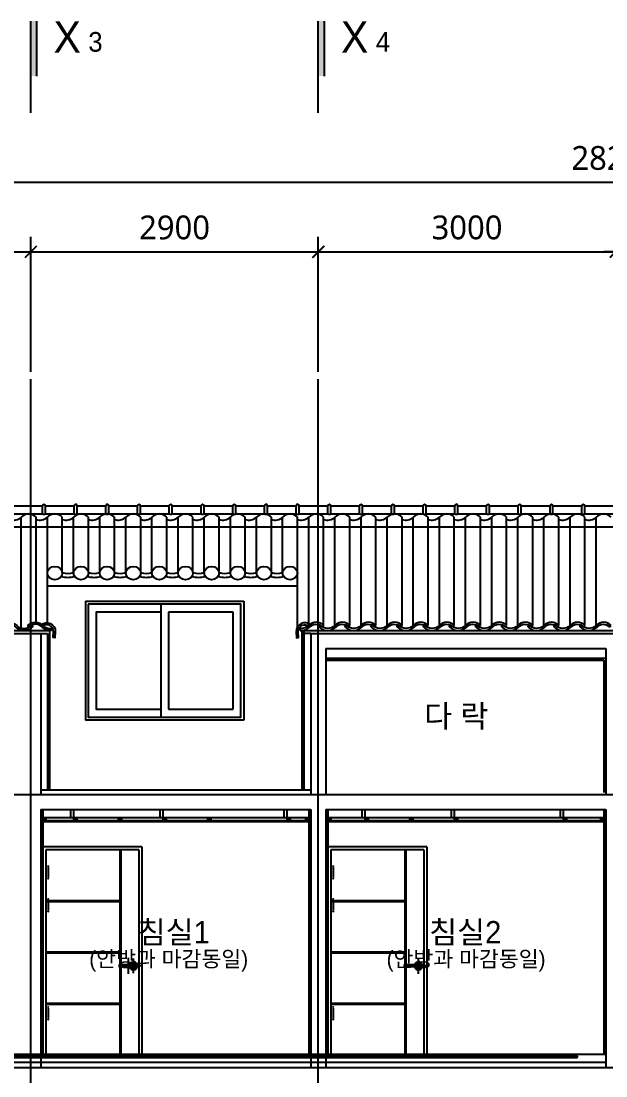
# Model space of a CAD drawing. Extents: x 11416736 to 11582377, y -14295679 to -14163266.
# Drawn here: x 11455769 to 11461668, y -14250836 to -14240204 of the extents above; entities that cross this region are included whole.
import ezdxf
from ezdxf.enums import TextEntityAlignment as Align

# ---------------------------------------------------------------- set-up
doc = ezdxf.new("R2010")
doc.units = 0
doc.header["$LTSCALE"] = 50
doc.header["$MEASUREMENT"] = 0
doc.layers.get('0').update_dxf_attribs({"linetype": 'CONTINUOUS'})
doc.layers.get('DEFPOINTS').update_dxf_attribs({"linetype": 'CONTINUOUS'})
for name, color, linetype in [('! 03 중간선_02', 145, 'CONTINUOUS'), ('! 04 가는선_01', 253, 'CONTINUOUS'), ('! 05 가는선_02', 252, 'CONTINUOUS'), ('! 06 중심선', 11, 'CONTINUOUS'), ('! 16 HAT', 251, 'CONTINUOUS'), ('! 22 text 진한선', 7, 'CONTINUOUS'), ('! 24 치수선', 1, 'CONTINUOUS'), ('- 02 내력벽', 2, 'CONTINUOUS'), ('- 04 마감선 01', 125, 'CONTINUOUS'), ('- 08 목재', 44, 'CONTINUOUS'), ('- 09 돌', 85, 'CONTINUOUS'), ('- 10 단열재', 251, 'CONTINUOUS'), ('el', 9, 'CONTINUOUS')]:
    doc.layers.add(name, color=color, linetype=linetype)
doc.styles.add('굴림', font='Gulim.ttf')
doc.styles.add('맑은 고딕', font='malgun.ttf')
doc.dimstyles.new('120-main', dxfattribs={"dimscale": 120, "dimtxt": 2, "dimasz": 1, "dimexe": 1.25, "dimexo": 0.625, "dimgap": 1, "dimtad": 1, "dimdec": 0, "dimtxsty": '맑은 고딕', "dimblk": 'ARCHTICK', "dimcen": 2.5, "dimdle": 1, "dimclrt": 7, "dimadec": 0, "dimazin": 0, "dimtfac": 1, "dimtdec": 0, "dimtix": 1, "dimtmove": 2, "dimatfit": 3, "dimldrblk": 'DOT', "dimfxl": 0, "dimarcsym": 0})

# ---------------------------------------------------------------- blocks, each defined once
blk = doc.blocks.new('_ARCHTICK')
at = {"color": 0, "linetype": 'ByBlock', "const_width": 0.15}
blk.add_lwpolyline([(-0.5, -0.5), (0.5, 0.5)], dxfattribs=at)
blk = doc.blocks.new('*D67')
at = {"layer": '! 24 치수선', "color": 0, "lineweight": -2}
for p, q in [((11451367, -14243739), (11451367, -14242379)), ((11455867, -14243739), (11455867, -14242379)), ((11451247, -14242529), (11455987, -14242529))]:
    blk.add_line(p, q, dxfattribs=at)
at = {"layer": 'DEFPOINTS', "color": 0}
for p in [(11455867, -14242529), (11451367, -14243814), (11455867, -14243814)]:
    blk.add_point(p, dxfattribs=at)
at = {"layer": '! 24 치수선', "color": 0, "linetype": 'ByBlock', "lineweight": -2, "xscale": 120, "yscale": 120, "zscale": 120, "rotation": 180}
blk.add_blockref('_ARCHTICK', (11451367, -14242529), dxfattribs=at)
at = {"layer": '! 24 치수선', "color": 0, "linetype": 'ByBlock', "lineweight": -2, "xscale": 120, "yscale": 120, "zscale": 120}
blk.add_blockref('_ARCHTICK', (11455867, -14242529), dxfattribs=at)
at = {"layer": '! 24 치수선', "color": 7, "ltscale": 30, "insert": (11453617, -14242285), "char_height": 240, "attachment_point": 5, "style": '맑은 고딕'}
blk.add_mtext('4500', dxfattribs=at)
blk = doc.blocks.new('_Dot')
at = {"color": 0, "linetype": 'ByBlock', "lineweight": -2}
blk.add_line((-0.5, 0), (-1, 0), dxfattribs=at)
at = {"color": 0, "linetype": 'ByBlock', "const_width": 0.5}
blk.add_lwpolyline([(-0.25, 0, 1), (0.25, 0, 1)], format="xyb", close=True, dxfattribs=at)
blk = doc.blocks.new('*D68')
at = {"layer": '! 24 치수선', "color": 0, "lineweight": -2}
for p, q in [((11455867, -14243739), (11455867, -14242379)), ((11458767, -14243739), (11458767, -14242379)), ((11455747, -14242529), (11458887, -14242529))]:
    blk.add_line(p, q, dxfattribs=at)
at = {"layer": 'DEFPOINTS', "color": 0}
for p in [(11458767, -14242529), (11455867, -14243814), (11458767, -14243814)]:
    blk.add_point(p, dxfattribs=at)
at = {"layer": '! 24 치수선', "color": 0, "linetype": 'ByBlock', "lineweight": -2, "xscale": 120, "yscale": 120, "zscale": 120, "rotation": 180}
blk.add_blockref('_ARCHTICK', (11455867, -14242529), dxfattribs=at)
at = {"layer": '! 24 치수선', "color": 0, "linetype": 'ByBlock', "lineweight": -2, "xscale": 120, "yscale": 120, "zscale": 120}
blk.add_blockref('_ARCHTICK', (11458767, -14242529), dxfattribs=at)
at = {"layer": '! 24 치수선', "color": 7, "ltscale": 30, "insert": (11457317, -14242285), "char_height": 240, "attachment_point": 5, "style": '맑은 고딕'}
blk.add_mtext('2900', dxfattribs=at)
blk = doc.blocks.new('*D69')
at = {"layer": '! 24 치수선', "color": 0, "lineweight": -2}
for p, q in [((11458767, -14243739), (11458767, -14242379)), ((11461767, -14243739), (11461767, -14242379)), ((11458647, -14242529), (11461887, -14242529))]:
    blk.add_line(p, q, dxfattribs=at)
at = {"layer": 'DEFPOINTS', "color": 0}
for p in [(11461767, -14242529), (11458767, -14243814), (11461767, -14243814)]:
    blk.add_point(p, dxfattribs=at)
at = {"layer": '! 24 치수선', "color": 0, "linetype": 'ByBlock', "lineweight": -2, "xscale": 120, "yscale": 120, "zscale": 120, "rotation": 180}
blk.add_blockref('_ARCHTICK', (11458767, -14242529), dxfattribs=at)
at = {"layer": '! 24 치수선', "color": 0, "linetype": 'ByBlock', "lineweight": -2, "xscale": 120, "yscale": 120, "zscale": 120}
blk.add_blockref('_ARCHTICK', (11461767, -14242529), dxfattribs=at)
at = {"layer": '! 24 치수선', "color": 7, "ltscale": 30, "insert": (11460267, -14242285), "char_height": 240, "attachment_point": 5, "style": '맑은 고딕'}
blk.add_mtext('3000', dxfattribs=at)
blk = doc.blocks.new('*D70')
at = {"layer": '! 24 치수선', "color": 0, "lineweight": -2}
for p, q in [((11447667, -14243739), (11447667, -14241679)), ((11475867, -14243739), (11475867, -14241679)), ((11447547, -14241829), (11475987, -14241829))]:
    blk.add_line(p, q, dxfattribs=at)
at = {"layer": 'DEFPOINTS', "color": 0}
for p in [(11475867, -14241829), (11447667, -14243814), (11475867, -14243814)]:
    blk.add_point(p, dxfattribs=at)
at = {"layer": '! 24 치수선', "color": 0, "linetype": 'ByBlock', "lineweight": -2, "xscale": 120, "yscale": 120, "zscale": 120, "rotation": 180}
blk.add_blockref('_ARCHTICK', (11447667, -14241829), dxfattribs=at)
at = {"layer": '! 24 치수선', "color": 0, "linetype": 'ByBlock', "lineweight": -2, "xscale": 120, "yscale": 120, "zscale": 120}
blk.add_blockref('_ARCHTICK', (11475867, -14241829), dxfattribs=at)
at = {"layer": '! 24 치수선', "color": 7, "ltscale": 30, "insert": (11461767, -14241585), "char_height": 240, "attachment_point": 5, "style": '맑은 고딕'}
blk.add_mtext('28200', dxfattribs=at)
blk = doc.blocks.new('*D89')
at = {"layer": '! 24 치수선', "color": 0, "lineweight": -2}
for p, q in [((11461767, -14243739), (11461767, -14242379)), ((11464767, -14243739), (11464767, -14242379)), ((11464887, -14242529), (11461647, -14242529))]:
    blk.add_line(p, q, dxfattribs=at)
at = {"layer": 'DEFPOINTS', "color": 0}
for p in [(11461767, -14242529), (11461767, -14243814), (11464767, -14243814)]:
    blk.add_point(p, dxfattribs=at)
at = {"layer": '! 24 치수선', "color": 0, "linetype": 'ByBlock', "lineweight": -2, "xscale": 120, "yscale": 120, "zscale": 120, "rotation": 180}
blk.add_blockref('_ARCHTICK', (11461767, -14242529), dxfattribs=at)
at = {"layer": '! 24 치수선', "color": 0, "linetype": 'ByBlock', "lineweight": -2, "xscale": 120, "yscale": 120, "zscale": 120}
blk.add_blockref('_ARCHTICK', (11464767, -14242529), dxfattribs=at)
at = {"layer": '! 24 치수선', "color": 7, "ltscale": 30, "insert": (11463267, -14242285), "char_height": 240, "attachment_point": 5, "style": '맑은 고딕'}
blk.add_mtext('3000', dxfattribs=at)

msp = doc.modelspace()

# ---------------------------------------------------------------- linework, layer by layer
at = {"layer": '! 03 중간선_02'}
for p, q in [((11458556.9, -14245899.4), (11456034, -14245899.4)), ((11456416.7, -14246051), (11456416.7, -14247251)), ((11456416.7, -14246051), (11458016.7, -14246051)), ((11458016.7, -14246051), (11458016.7, -14247251)), ((11458016.7, -14247251), (11456416.7, -14247251))]:
    msp.add_line(p, q, dxfattribs=at)
for centre, radius, start, end in [((11456240.8, -14245548.4), 262.5, 255.06598, 284.93402), ((11456240.8, -14245548.4), 221.9, 255.11552, 284.88448), ((11456504.5, -14245548.4), 262.5, 255.06598, 284.93402), ((11456504.5, -14245548.4), 221.9, 255.11552, 284.88448), ((11456768.1, -14245548.4), 262.5, 255.06598, 284.93402), ((11456768.1, -14245548.4), 221.9, 255.11552, 284.88448), ((11457031.8, -14245548.4), 262.5, 255.06598, 284.93402), ((11457031.8, -14245548.4), 221.9, 255.11552, 284.88448), ((11457295.5, -14245548.4), 262.5, 255.06598, 284.93402), ((11457295.5, -14245548.4), 221.9, 255.11552, 284.88448), ((11457559.1, -14245548.4), 262.5, 255.06598, 284.93402), ((11457559.1, -14245548.4), 221.9, 255.11552, 284.88448), ((11457822.8, -14245548.4), 262.5, 255.06598, 284.93402), ((11457822.8, -14245548.4), 221.9, 255.11552, 284.88448), ((11458086.4, -14245548.4), 262.5, 255.06598, 284.93402), ((11458086.4, -14245548.4), 221.9, 255.11552, 284.88448), ((11458350.1, -14245548.4), 262.5, 255.06598, 284.93402), ((11458350.1, -14245548.4), 221.9, 255.11552, 284.88448)]:
    msp.add_arc(centre, radius, start, end, dxfattribs=at)
for centre in [(11456109, -14245767.4), (11456372.6, -14245767.4), (11456636.3, -14245767.4), (11456900, -14245767.4), (11457163.6, -14245767.4), (11457427.3, -14245767.4), (11457690.9, -14245767.4), (11457954.6, -14245767.4), (11458218.3, -14245767.4), (11458481.9, -14245767.4)]:
    msp.add_ellipse(centre, major_axis=(75, 0), ratio=0.8918919, dxfattribs=at)
at = {"layer": '! 04 가는선_01'}
for p, q in [((11457176.7, -14246081), (11457176.7, -14247221)), ((11457256.7, -14246161), (11457256.7, -14247141)), ((11457906.7, -14247141), (11457906.7, -14246161))]:
    msp.add_line(p, q, dxfattribs=at)
msp.add_lwpolyline([(11456446.7, -14246081), (11456446.7, -14247221), (11457986.7, -14247221), (11457986.7, -14246081)], close=True, dxfattribs=at)
for points in [[(11457176.7, -14246161), (11456526.7, -14246161), (11456526.7, -14247141), (11457176.7, -14247141)], [(11457906.7, -14246161), (11457256.7, -14246161)], [(11457256.7, -14247141), (11457906.7, -14247141)]]:
    msp.add_lwpolyline(points, dxfattribs=at)
at = {"layer": '! 05 가는선_02'}
for p, q in [((11456271.7, -14248231), (11456271.7, -14248151)), ((11456301.7, -14248231), (11456301.7, -14248151)), ((11457171.7, -14248231), (11457171.7, -14248151)), ((11457201.7, -14248231), (11457201.7, -14248151)), ((11458421.7, -14248231), (11458421.7, -14248151)), ((11458451.7, -14248231), (11458451.7, -14248151)), ((11459209.8, -14248231), (11459209.8, -14248151)), ((11459239.8, -14248231), (11459239.8, -14248151)), ((11460109.8, -14248231), (11460109.8, -14248151)), ((11460139.8, -14248231), (11460139.8, -14248151)), ((11461209.8, -14248231), (11461209.8, -14248151)), ((11461239.8, -14248231), (11461239.8, -14248151)), ((11455986.7, -14248231), (11458671.7, -14248231)), ((11458861.7, -14248231), (11461646.7, -14248231))]:
    msp.add_line(p, q, dxfattribs=at)
at = {"layer": '! 05 가는선_02', "color": 8}
for p, q in [((11455986.7, -14248527), (11455986.7, -14250621)), ((11456986.7, -14248527), (11455986.7, -14248527)), ((11456016.7, -14248557), (11456016.7, -14250621)), ((11456956.7, -14248557), (11456016.7, -14248557)), ((11456766.7, -14249073), (11456766.7, -14248557)), ((11456776.7, -14250621), (11456776.7, -14248557)), ((11456956.7, -14248557), (11456956.7, -14250621)), ((11456986.7, -14248527), (11456986.7, -14250621)), ((11458861.7, -14248527), (11458861.7, -14250621)), ((11459861.7, -14248527), (11458861.7, -14248527)), ((11458891.7, -14248557), (11458891.7, -14250621)), ((11459831.7, -14248557), (11458891.7, -14248557)), ((11459641.7, -14249073), (11459641.7, -14248557)), ((11459651.7, -14250621), (11459651.7, -14248557)), ((11459831.7, -14248557), (11459831.7, -14250621)), ((11459861.7, -14248527), (11459861.7, -14250621)), ((11456041.8, -14248731.9), (11456041.8, -14248837.6)), ((11458916.8, -14248731.9), (11458916.8, -14248837.6)), ((11456766.7, -14249073), (11456016.7, -14249073)), ((11456766.7, -14249083), (11456016.7, -14249083)), ((11456041.8, -14249063.3), (11456041.8, -14249169)), ((11456766.7, -14249589), (11456766.7, -14249083)), ((11459641.7, -14249073), (11458891.7, -14249073)), ((11459641.7, -14249083), (11458891.7, -14249083)), ((11458916.8, -14249063.3), (11458916.8, -14249169)), ((11459641.7, -14249589), (11459641.7, -14249083)), ((11456766.7, -14249589), (11456016.7, -14249589)), ((11456766.7, -14249599), (11456016.7, -14249599)), ((11456766.7, -14250105), (11456766.7, -14249599)), ((11456853.4, -14249807), (11456853.4, -14249647)), ((11456903.4, -14249802), (11456903.4, -14249652)), ((11459641.7, -14249589), (11458891.7, -14249589)), ((11459641.7, -14249599), (11458891.7, -14249599)), ((11459641.7, -14250105), (11459641.7, -14249599)), ((11459778.4, -14249807), (11459778.4, -14249647)), ((11459778.4, -14249802), (11459778.4, -14249652)), ((11456758.1, -14249723), (11456758.1, -14249731)), ((11456913.6, -14249718), (11456763.1, -14249718)), ((11456913.6, -14249736), (11456763.1, -14249736)), ((11456793.4, -14249727), (11456933.4, -14249727)), ((11456978.4, -14249727), (11456828.4, -14249727)), ((11456918.6, -14249723), (11456918.6, -14249731)), ((11459633.1, -14249723), (11459633.1, -14249731)), ((11459788.6, -14249718), (11459638.1, -14249718)), ((11459788.6, -14249736), (11459638.1, -14249736)), ((11459853.4, -14249727), (11459703.4, -14249727)), ((11459718.4, -14249727), (11459858.4, -14249727)), ((11459793.6, -14249723), (11459793.6, -14249731)), ((11456766.7, -14250105), (11456016.7, -14250105)), ((11459641.7, -14250105), (11458891.7, -14250105)), ((11456766.7, -14250115), (11456016.7, -14250115)), ((11456041.8, -14250152), (11456041.8, -14250257.7)), ((11456766.7, -14250621), (11456766.7, -14250115)), ((11459641.7, -14250115), (11458891.7, -14250115)), ((11458916.8, -14250152), (11458916.8, -14250257.7)), ((11459641.7, -14250621), (11459641.7, -14250115)), ((11456016.7, -14250621), (11455986.7, -14250621)), ((11456956.7, -14250621), (11456016.7, -14250621)), ((11456986.7, -14250621), (11456956.7, -14250621)), ((11458891.7, -14250621), (11458861.7, -14250621)), ((11459831.7, -14250621), (11458891.7, -14250621)), ((11459861.7, -14250621), (11459831.7, -14250621))]:
    msp.add_line(p, q, dxfattribs=at)
for centre in [(11456041.8, -14248721.9), (11458916.8, -14248721.9), (11456041.8, -14248847.6), (11458916.8, -14248847.6), (11456041.8, -14249053.3), (11458916.8, -14249053.3), (11456041.8, -14249179), (11458916.8, -14249179), (11456041.8, -14250142), (11458916.8, -14250142), (11456041.8, -14250267.7), (11458916.8, -14250267.7)]:
    msp.add_circle(centre, 2, dxfattribs=at)
for centre, radius, start, end in [((11456763.1, -14249723), 5, 90, 180), ((11456763.1, -14249731), 5, 180, 270), ((11456903.4, -14249727), 40, 193.00288, 166.99712), ((11456903.4, -14249727), 25, 201.1002, 158.8998), ((11456913.6, -14249723), 5, 0, 90), ((11456913.6, -14249731), 5, 270, 0), ((11459638.1, -14249723), 5, 90, 180), ((11459638.1, -14249731), 5, 180, 270), ((11459778.4, -14249727), 40, 193.00288, 166.99712), ((11459778.4, -14249727), 25, 201.1002, 158.8998), ((11459788.6, -14249723), 5, 0, 90), ((11459788.6, -14249731), 5, 270, 0)]:
    msp.add_arc(centre, radius, start, end, dxfattribs=at)
at = {"layer": '! 06 중심선'}
for p, q in [((11455866.7, -14258421), (11455866.7, -14243813.7)), ((11458766.7, -14258421), (11458766.7, -14243813.7)), ((11445199.1, -14245301), (11477893.4, -14245301)), ((11445199.1, -14248001), (11477893.4, -14248001)), ((11445199.1, -14248001), (11477893.4, -14248001)), ((11445199.1, -14250751), (11477893.4, -14250751))]:
    msp.add_line(p, q, dxfattribs=at)
at = {"layer": '! 16 HAT'}
for p, q in [((11461372, -14250636), (11451761.4, -14250636)), ((11461372, -14250626), (11461372, -14250661)), ((11451761.4, -14250651), (11461372, -14250651)), ((11461389.5, -14250643.5), (11461354.5, -14250643.5))]:
    msp.add_line(p, q, dxfattribs=at)
msp.add_circle((11461372, -14250643.5), 7.5, dxfattribs=at)
at = {"layer": '! 22 text 진한선', "color": 3}
for p, q in [((11455866.7, -14241128.6), (11455866.7, -14240203.8)), ((11455928.3, -14240758.7), (11455928.3, -14240203.8)), ((11458766.7, -14241128.6), (11458766.7, -14240203.8)), ((11458828.3, -14240758.7), (11458828.3, -14240203.8))]:
    msp.add_line(p, q, dxfattribs=at)
for points in [[(11455866.7, -14240203.8), (11455928.3, -14240203.8), (11455866.7, -14240758.7), (11455928.3, -14240758.7)], [(11458766.7, -14240203.8), (11458828.3, -14240203.8), (11458766.7, -14240758.7), (11458828.3, -14240758.7)]]:
    msp.add_solid(points, dxfattribs=at)
at = {"layer": '- 02 내력벽'}
for p, q in [((11454866.7, -14246376.2), (11455966.7, -14246376.2)), ((11455966.7, -14246376.2), (11455966.7, -14248001)), ((11458691.7, -14246376.2), (11461766.7, -14246376.2)), ((11458691.7, -14246376.2), (11458691.7, -14248001)), ((11458841.7, -14246526.2), (11461666.7, -14246526.2)), ((11458841.7, -14246526.2), (11458841.7, -14248001)), ((11461666.7, -14246526.2), (11461666.7, -14248001)), ((11455966.7, -14248001), (11458691.7, -14248001)), ((11458841.7, -14248001), (11461666.7, -14248001)), ((11455966.7, -14248151), (11458691.7, -14248151)), ((11455966.7, -14248151), (11455966.7, -14250751)), ((11458691.7, -14248151), (11458691.7, -14250751)), ((11458841.7, -14248151), (11461666.7, -14248151)), ((11458841.7, -14248151), (11458841.7, -14250751)), ((11461666.7, -14248151), (11461666.7, -14250751)), ((11455966.7, -14250751), (11458691.7, -14250751)), ((11458841.7, -14250751), (11461666.7, -14250751))]:
    msp.add_line(p, q, dxfattribs=at)
at = {"layer": '- 04 마감선 01'}
for p, q in [((11454956.7, -14246346.2), (11456056.7, -14246346.2)), ((11456036.7, -14246376.2), (11456036.7, -14247951)), ((11456056.7, -14246346.2), (11456056.7, -14247951)), ((11458601.7, -14246346.2), (11458601.7, -14247951)), ((11458601.7, -14246346.2), (11461766.7, -14246346.2)), ((11458621.7, -14246346.2), (11458621.7, -14247951)), ((11458841.7, -14246626.2), (11461666.7, -14246626.2)), ((11458841.7, -14246646.2), (11461646.7, -14246646.2)), ((11461646.7, -14246646.2), (11461646.7, -14247981)), ((11455966.7, -14247951), (11458691.7, -14247951)), ((11455986.7, -14248151), (11455986.7, -14250621)), ((11458671.7, -14248151), (11458671.7, -14250621)), ((11458861.7, -14248151), (11458861.7, -14250621)), ((11461646.7, -14248151), (11461646.7, -14250621)), ((11455986.7, -14248261), (11458671.7, -14248261)), ((11455986.7, -14248271), (11458671.7, -14248271)), ((11458861.7, -14248261), (11461646.7, -14248261)), ((11458861.7, -14248271), (11461646.7, -14248271)), ((11461666.7, -14250621), (11451466.7, -14250621))]:
    msp.add_line(p, q, dxfattribs=at)
at = {"layer": '- 04 마감선 01', "ltscale": 30}
for p, q in [((11455966.7, -14246376.2), (11456036.7, -14246376.2)), ((11455966.7, -14246376.2), (11456036.7, -14246376.2)), ((11458691.7, -14246376.2), (11458621.7, -14246376.2))]:
    msp.add_line(p, q, dxfattribs=at)
at = {"layer": '- 08 목재'}
for points in [[(11456016.7, -14248231), (11456016.7, -14248261), (11455986.7, -14248261), (11455986.7, -14248231), (11456016.7, -14248231), (11455986.7, -14248261)], [(11456331.7, -14248231), (11456331.7, -14248261), (11456301.7, -14248261), (11456301.7, -14248231), (11456331.7, -14248231), (11456301.7, -14248261)], [(11456781.7, -14248231), (11456781.7, -14248261), (11456751.7, -14248261), (11456751.7, -14248231), (11456781.7, -14248231), (11456751.7, -14248261)], [(11457231.7, -14248231), (11457231.7, -14248261), (11457201.7, -14248261), (11457201.7, -14248231), (11457231.7, -14248231), (11457201.7, -14248261)], [(11457681.7, -14248231), (11457681.7, -14248261), (11457651.7, -14248261), (11457651.7, -14248231), (11457681.7, -14248231), (11457651.7, -14248261)], [(11458481.7, -14248231), (11458481.7, -14248261), (11458451.7, -14248261), (11458451.7, -14248231), (11458481.7, -14248231), (11458451.7, -14248261)], [(11458671.7, -14248231), (11458671.7, -14248261), (11458641.7, -14248261), (11458641.7, -14248231), (11458671.7, -14248231), (11458641.7, -14248261)], [(11458891.7, -14248231), (11458891.7, -14248261), (11458861.7, -14248261), (11458861.7, -14248231), (11458891.7, -14248231), (11458861.7, -14248261)], [(11459269.8, -14248231), (11459269.8, -14248261), (11459239.8, -14248261), (11459239.8, -14248231), (11459269.8, -14248231), (11459239.8, -14248261)], [(11459719.8, -14248231), (11459719.8, -14248261), (11459689.8, -14248261), (11459689.8, -14248231), (11459719.8, -14248231), (11459689.8, -14248261)], [(11460169.8, -14248231), (11460169.8, -14248261), (11460139.8, -14248261), (11460139.8, -14248231), (11460169.8, -14248231), (11460139.8, -14248261)], [(11461269.8, -14248231), (11461269.8, -14248261), (11461239.8, -14248261), (11461239.8, -14248231), (11461269.8, -14248231), (11461239.8, -14248261)], [(11461646.7, -14248231), (11461646.7, -14248261), (11461616.7, -14248261), (11461616.7, -14248231), (11461646.7, -14248231), (11461616.7, -14248261)]]:
    msp.add_lwpolyline(points, dxfattribs=at)
at = {"layer": '- 09 돌'}
for p, q in [((11456073.2, -14246325.6), (11456075.3, -14246345.5)), ((11458585.1, -14246325.6), (11458583, -14246345.5))]:
    msp.add_line(p, q, dxfattribs=at)
for points in [[(11455574.1, -14246296.6, -0.425866), (11455724.1, -14246295.1, 0.425866), (11455874.1, -14246293.5), (11455888.7, -14246307.2, -0.3988789), (11455719.4, -14246317.3, 0.4560492), (11455588.7, -14246310.3)], [(11455967.9, -14246287.5, -0.6447257), (11456114, -14246359.8), (11456110.5, -14246419.7), (11456090.6, -14246418.6), (11456094, -14246358.7, 0.650744), (11455979.6, -14246303.8)], [(11458690.4, -14246287.5, 0.6447257), (11458544.4, -14246359.8), (11458547.8, -14246419.7), (11458567.8, -14246418.6), (11458564.3, -14246358.7, -0.650744), (11458678.8, -14246303.8)], [(11459084.2, -14246296.6, 0.425866), (11458934.2, -14246295.1, -0.425866), (11458784.2, -14246293.5), (11458769.7, -14246307.2, 0.3988789), (11458939, -14246317.3, -0.4560492), (11459069.7, -14246310.3)], [(11459347.9, -14246296.6, 0.425866), (11459197.9, -14246295.1, -0.425866), (11459047.9, -14246293.5), (11459033.3, -14246307.2, 0.3988789), (11459202.6, -14246317.3, -0.4560492), (11459333.3, -14246310.3)], [(11459611.6, -14246296.6, 0.425866), (11459461.6, -14246295.1, -0.425866), (11459311.6, -14246293.5), (11459297, -14246307.2, 0.3988789), (11459466.3, -14246317.3, -0.4560492), (11459597, -14246310.3)], [(11459875.2, -14246296.6, 0.425866), (11459725.2, -14246295.1, -0.425866), (11459575.2, -14246293.5), (11459560.7, -14246307.2, 0.3988789), (11459730, -14246317.3, -0.4560492), (11459860.7, -14246310.3)], [(11460138.9, -14246296.6, 0.425866), (11459988.9, -14246295.1, -0.425866), (11459838.9, -14246293.5), (11459824.3, -14246307.2, 0.3988789), (11459993.6, -14246317.3, -0.4560492), (11460124.3, -14246310.3)], [(11460402.5, -14246296.6, 0.425866), (11460252.5, -14246295.1, -0.425866), (11460102.5, -14246293.5), (11460088, -14246307.2, 0.3988789), (11460257.3, -14246317.3, -0.4560492), (11460388, -14246310.3)], [(11460666.2, -14246296.6, 0.425866), (11460516.2, -14246295.1, -0.425866), (11460366.2, -14246293.5), (11460351.6, -14246307.2, 0.3988789), (11460520.9, -14246317.3, -0.4560492), (11460651.6, -14246310.3)], [(11460929.9, -14246296.6, 0.425866), (11460779.9, -14246295.1, -0.425866), (11460629.9, -14246293.5), (11460615.3, -14246307.2, 0.3988789), (11460784.6, -14246317.3, -0.4560492), (11460915.3, -14246310.3)], [(11461193.5, -14246296.6, 0.425866), (11461043.5, -14246295.1, -0.425866), (11460893.5, -14246293.5), (11460879, -14246307.2, 0.3988789), (11461048.3, -14246317.3, -0.4560492), (11461179, -14246310.3)], [(11461457.2, -14246296.6, 0.425866), (11461307.2, -14246295.1, -0.425866), (11461157.2, -14246293.5), (11461142.6, -14246307.2, 0.3988789), (11461311.9, -14246317.3, -0.4560492), (11461442.6, -14246310.3)], [(11461720.8, -14246296.6, 0.425866), (11461570.8, -14246295.1, -0.425866), (11461420.8, -14246293.5), (11461406.3, -14246307.2, 0.3988789), (11461575.6, -14246317.3, -0.4560492), (11461706.3, -14246310.3)]]:
    msp.add_lwpolyline(points, format="xyb", close=True, dxfattribs=at)
for points in [[(11456075.3, -14246345.5, -0.203994), (11455983, -14246317.3, 0.4560492), (11455852.3, -14246310.3), (11455837.8, -14246296.6, -0.425866), (11455987.8, -14246295.1, 0.2295682), (11456073.2, -14246325.6, 0.2295682)], [(11458583, -14246345.5, 0.203994), (11458675.3, -14246317.3, -0.4560492), (11458806, -14246310.3), (11458820.6, -14246296.6, 0.425866), (11458670.6, -14246295.1, -0.2295682), (11458585.1, -14246325.6, -0.2295682)]]:
    msp.add_lwpolyline(points, format="xyb", dxfattribs=at)
at = {"layer": '- 10 단열재'}
msp.add_line((11461666.7, -14250701), (11451466.7, -14250701), dxfattribs=at)
at = {"layer": 'el', "color": 8}
for p, q in [((11455693.7, -14245088.7), (11455983.7, -14245088.7)), ((11455983.7, -14245171.6), (11455983.7, -14245088.7)), ((11456013.7, -14245088.7), (11456303.8, -14245088.7)), ((11456013.7, -14245171.6), (11456013.7, -14245088.7)), ((11456303.8, -14245171.6), (11456303.8, -14245088.7)), ((11456333.8, -14245088.7), (11456623.8, -14245088.7)), ((11456333.8, -14245171.6), (11456333.8, -14245088.7)), ((11456623.8, -14245171.6), (11456623.8, -14245088.7)), ((11456653.8, -14245171.6), (11456653.8, -14245088.7)), ((11456653.8, -14245088.7), (11456943.8, -14245088.7)), ((11456943.8, -14245171.6), (11456943.8, -14245088.7)), ((11456973.8, -14245088.7), (11457263.9, -14245088.7)), ((11456973.8, -14245171.6), (11456973.8, -14245088.7)), ((11457263.9, -14245171.6), (11457263.9, -14245088.7)), ((11457293.9, -14245088.7), (11457583.9, -14245088.7)), ((11457293.9, -14245171.6), (11457293.9, -14245088.7)), ((11457583.9, -14245171.6), (11457583.9, -14245088.7)), ((11457613.9, -14245088.7), (11457904, -14245088.7)), ((11457613.9, -14245171.6), (11457613.9, -14245088.7)), ((11457904, -14245171.6), (11457904, -14245088.7)), ((11457934, -14245088.7), (11458224, -14245088.7)), ((11457934, -14245171.6), (11457934, -14245088.7)), ((11458224, -14245171.6), (11458224, -14245088.7)), ((11458254, -14245088.7), (11458544, -14245088.7)), ((11458254, -14245171.6), (11458254, -14245088.7)), ((11458544, -14245171.6), (11458544, -14245088.7)), ((11458574, -14245171.6), (11458574, -14245088.7)), ((11458574, -14245088.7), (11458864.1, -14245088.7)), ((11458864.1, -14245171.6), (11458864.1, -14245088.7)), ((11458894.1, -14245088.7), (11459184.1, -14245088.7)), ((11458894.1, -14245171.6), (11458894.1, -14245088.7)), ((11459184.1, -14245171.6), (11459184.1, -14245088.7)), ((11459214.1, -14245088.7), (11459504.2, -14245088.7)), ((11459214.1, -14245171.6), (11459214.1, -14245088.7)), ((11459504.2, -14245171.6), (11459504.2, -14245088.7)), ((11459534.2, -14245088.7), (11459824.2, -14245088.7)), ((11459534.2, -14245171.6), (11459534.2, -14245088.7)), ((11459824.2, -14245171.6), (11459824.2, -14245088.7)), ((11459854.2, -14245088.7), (11460144.2, -14245088.7)), ((11459854.2, -14245171.6), (11459854.2, -14245088.7)), ((11460144.2, -14245171.6), (11460144.2, -14245088.7)), ((11460174.2, -14245088.7), (11460464.3, -14245088.7)), ((11460174.2, -14245171.6), (11460174.2, -14245088.7)), ((11460464.3, -14245171.6), (11460464.3, -14245088.7)), ((11460494.3, -14245171.6), (11460494.3, -14245088.7)), ((11460494.3, -14245088.7), (11460784.3, -14245088.7)), ((11460784.3, -14245171.6), (11460784.3, -14245088.7)), ((11460814.3, -14245088.7), (11461104.4, -14245088.7)), ((11460814.3, -14245171.6), (11460814.3, -14245088.7)), ((11461104.4, -14245171.6), (11461104.4, -14245088.7)), ((11461134.4, -14245088.7), (11461424.4, -14245088.7)), ((11461134.4, -14245171.6), (11461134.4, -14245088.7)), ((11461424.4, -14245171.6), (11461424.4, -14245088.7)), ((11461454.4, -14245088.7), (11461744.5, -14245088.7)), ((11461454.4, -14245171.6), (11461454.4, -14245088.7)), ((11455693.7, -14245171.6), (11455983.7, -14245171.6)), ((11455770.3, -14246322.4), (11455770.3, -14245202.8)), ((11455920.3, -14246264.1), (11455920.3, -14245204.3)), ((11456013.7, -14245171.6), (11456303.8, -14245171.6)), ((11456034, -14246267.8), (11456034, -14245202.8)), ((11456184, -14245762.9), (11456184, -14245204.3)), ((11456297.6, -14245762.9), (11456297.6, -14245202.8)), ((11456333.8, -14245171.6), (11456623.8, -14245171.6)), ((11456447.6, -14245762.9), (11456447.6, -14245204.3)), ((11456561.3, -14245762.9), (11456561.3, -14245202.8)), ((11456653.8, -14245171.6), (11456943.8, -14245171.6)), ((11456711.3, -14245762.9), (11456711.3, -14245204.3)), ((11456825, -14245762.9), (11456825, -14245202.8)), ((11456973.8, -14245171.6), (11457263.9, -14245171.6)), ((11456975, -14245762.9), (11456975, -14245204.3)), ((11457088.6, -14245762.9), (11457088.6, -14245202.8)), ((11457238.6, -14245762.9), (11457238.6, -14245204.3)), ((11457293.9, -14245171.6), (11457583.9, -14245171.6)), ((11457352.3, -14245762.9), (11457352.3, -14245202.8)), ((11457502.3, -14245762.9), (11457502.3, -14245204.3)), ((11457613.9, -14245171.6), (11457904, -14245171.6)), ((11457615.9, -14245762.9), (11457615.9, -14245202.8)), ((11457765.9, -14245762.9), (11457765.9, -14245204.3)), ((11457879.6, -14245762.9), (11457879.6, -14245202.8)), ((11457934, -14245171.6), (11458224, -14245171.6)), ((11458029.6, -14245762.9), (11458029.6, -14245204.3)), ((11458143.3, -14245762.9), (11458143.3, -14245202.8)), ((11458254, -14245171.6), (11458544, -14245171.6)), ((11458293.3, -14245762.9), (11458293.3, -14245204.3)), ((11458406.9, -14245762.9), (11458406.9, -14245202.8)), ((11458556.9, -14246311), (11458556.9, -14245204.3)), ((11458574, -14245171.6), (11458864.1, -14245171.6)), ((11458670.6, -14246295.1), (11458670.6, -14245202.8)), ((11458820.6, -14246296.6), (11458820.6, -14245204.3)), ((11458894.1, -14245171.6), (11459184.1, -14245171.6)), ((11458934.2, -14246295.1), (11458934.2, -14245202.8)), ((11459084.2, -14246296.6), (11459084.2, -14245204.3)), ((11459197.9, -14246295.1), (11459197.9, -14245202.8)), ((11459214.1, -14245171.6), (11459504.2, -14245171.6)), ((11459347.9, -14246296.6), (11459347.9, -14245204.3)), ((11459461.6, -14246295.1), (11459461.6, -14245202.8)), ((11459534.2, -14245171.6), (11459824.2, -14245171.6)), ((11459611.6, -14246296.6), (11459611.6, -14245204.3)), ((11459725.2, -14246295.1), (11459725.2, -14245202.8)), ((11459854.2, -14245171.6), (11460144.2, -14245171.6)), ((11459875.2, -14246296.6), (11459875.2, -14245204.3)), ((11459988.9, -14246295.1), (11459988.9, -14245202.8)), ((11460138.9, -14246296.6), (11460138.9, -14245204.3)), ((11460174.2, -14245171.6), (11460464.3, -14245171.6)), ((11460252.5, -14246295.1), (11460252.5, -14245202.8)), ((11460402.5, -14246296.6), (11460402.5, -14245204.3)), ((11460494.3, -14245171.6), (11460784.3, -14245171.6)), ((11460516.2, -14246295.1), (11460516.2, -14245202.8)), ((11460666.2, -14246296.6), (11460666.2, -14245204.3)), ((11460779.9, -14246295.1), (11460779.9, -14245202.8)), ((11460814.3, -14245171.6), (11461104.4, -14245171.6)), ((11460929.9, -14246296.6), (11460929.9, -14245204.3)), ((11461043.5, -14246295.1), (11461043.5, -14245202.8)), ((11461134.4, -14245171.6), (11461424.4, -14245171.6)), ((11461193.5, -14246296.6), (11461193.5, -14245204.3)), ((11461307.2, -14246295.1), (11461307.2, -14245202.8)), ((11461454.4, -14245171.6), (11461744.5, -14245171.6)), ((11461457.2, -14246296.6), (11461457.2, -14245204.3)), ((11461570.8, -14246295.1), (11461570.8, -14245202.8))]:
    msp.add_line(p, q, dxfattribs=at)
for centre, radius, start, end in [((11455998.7, -14245088.7), 15, 0, 180), ((11456318.8, -14245088.7), 15, 0, 180), ((11456638.8, -14245088.7), 15, 0, 180), ((11456958.8, -14245088.7), 15, 0, 180), ((11457278.9, -14245088.7), 15, 0, 180), ((11457598.9, -14245088.7), 15, 0, 180), ((11457919, -14245088.7), 15, 0, 180), ((11458239, -14245088.7), 15, 0, 180), ((11458559, -14245088.7), 15, 0, 180), ((11458879.1, -14245088.7), 15, 0, 180), ((11459199.1, -14245088.7), 15, 0, 180), ((11459519.2, -14245088.7), 15, 0, 180), ((11459839.2, -14245088.7), 15, 0, 180), ((11460159.2, -14245088.7), 15, 0, 180), ((11460479.3, -14245088.7), 15, 0, 180), ((11460799.3, -14245088.7), 15, 0, 180), ((11461119.4, -14245088.7), 15, 0, 180), ((11461439.4, -14245088.7), 15, 0, 180), ((11455696.1, -14245129.9), 104, 247.73945, 315.53977), ((11455844.6, -14245275.6), 104, 43.26974, 135.53977), ((11455959.7, -14245129.9), 104, 247.73945, 315.53977), ((11455998.7, -14245139.7), 35.2, 244.80106, 295.19894), ((11456108.2, -14245275.6), 104, 43.26974, 135.53977), ((11456223.4, -14245129.9), 104, 247.73945, 315.53977), ((11456371.9, -14245275.6), 104, 43.26974, 135.53977), ((11456318.8, -14245139.7), 35.2, 244.80106, 295.19894), ((11456487.1, -14245129.9), 104, 247.73945, 315.53977), ((11456635.6, -14245275.6), 104, 43.26974, 135.53977), ((11456638.8, -14245139.7), 35.2, 244.80106, 295.19894), ((11456750.7, -14245129.9), 104, 247.73945, 315.53977), ((11456899.2, -14245275.6), 104, 43.26974, 135.53977), ((11456958.8, -14245139.7), 35.2, 244.80106, 295.19894), ((11457014.4, -14245129.9), 104, 247.73945, 315.53977), ((11457162.9, -14245275.6), 104, 43.26974, 135.53977), ((11457278, -14245129.9), 104, 247.73945, 315.53977), ((11457278.9, -14245139.7), 35.2, 244.80106, 295.19894), ((11457426.5, -14245275.6), 104, 43.26974, 135.53977), ((11457541.7, -14245129.9), 104, 247.73945, 315.53977), ((11457598.9, -14245139.7), 35.2, 244.80106, 295.19894), ((11457690.2, -14245275.6), 104, 43.26974, 135.53977), ((11457805.4, -14245129.9), 104, 247.73945, 315.53977), ((11457953.9, -14245275.6), 104, 43.26974, 135.53977), ((11457919, -14245139.7), 35.2, 244.80106, 295.19894), ((11458069, -14245129.9), 104, 247.73945, 315.53977), ((11458217.5, -14245275.6), 104, 43.26974, 135.53977), ((11458239, -14245139.7), 35.2, 244.80106, 295.19894), ((11458332.7, -14245129.9), 104, 247.73945, 315.53977), ((11458481.2, -14245275.6), 104, 43.26974, 135.53977), ((11458559, -14245139.7), 35.2, 244.80106, 295.19894), ((11458596.3, -14245129.9), 104, 247.73945, 315.53977), ((11458744.8, -14245275.6), 104, 43.26974, 135.53977), ((11458860, -14245129.9), 104, 247.73945, 315.53977), ((11458879.1, -14245139.7), 35.2, 244.80106, 295.19894), ((11459008.5, -14245275.6), 104, 43.26974, 135.53977), ((11459123.7, -14245129.9), 104, 247.73945, 315.53977), ((11459199.1, -14245139.7), 35.2, 244.80106, 295.19894), ((11459272.2, -14245275.6), 104, 43.26974, 135.53977), ((11459387.3, -14245129.9), 104, 247.73945, 315.53977), ((11459535.8, -14245275.6), 104, 43.26974, 135.53977), ((11459519.2, -14245139.7), 35.2, 244.80106, 295.19894), ((11459651, -14245129.9), 104, 247.73945, 315.53977), ((11459799.5, -14245275.6), 104, 43.26974, 135.53977), ((11459839.2, -14245139.7), 35.2, 244.80106, 295.19894), ((11459914.6, -14245129.9), 104, 247.73945, 315.53977), ((11460063.1, -14245275.6), 104, 43.26974, 135.53977), ((11460178.3, -14245129.9), 104, 247.73945, 315.53977), ((11460159.2, -14245139.7), 35.2, 244.80106, 295.19894), ((11460326.8, -14245275.6), 104, 43.26974, 135.53977), ((11460442, -14245129.9), 104, 247.73945, 315.53977), ((11460479.3, -14245139.7), 35.2, 244.80106, 295.19894), ((11460590.5, -14245275.6), 104, 43.26974, 135.53977), ((11460705.6, -14245129.9), 104, 247.73945, 315.53977), ((11460854.1, -14245275.6), 104, 43.26974, 135.53977), ((11460799.3, -14245139.7), 35.2, 244.80106, 295.19894), ((11460969.3, -14245129.9), 104, 247.73945, 315.53977), ((11461117.8, -14245275.6), 104, 43.26974, 135.53977), ((11461119.4, -14245139.7), 35.2, 244.80106, 295.19894), ((11461232.9, -14245129.9), 104, 247.73945, 315.53977), ((11461381.4, -14245275.6), 104, 43.26974, 135.53977), ((11461439.4, -14245139.7), 35.2, 244.80106, 295.19894), ((11461496.6, -14245129.9), 104, 247.73945, 315.53977), ((11461645.1, -14245275.6), 104, 43.26974, 135.53977)]:
    msp.add_arc(centre, radius, start, end, dxfattribs=at)

# ---------------------------------------------------------------- texts
at = {"layer": '! 22 text 진한선', "color": 3, "linetype": 'Continuous', "style": '굴림'}
for s, height, p in [('X', 316.8, (11456233.8, -14240364.8)), ('X', 316.8, (11459133.8, -14240364.8)), ('3', 198, (11456519, -14240413)), ('4', 198, (11459419, -14240413))]:
    msp.add_text(s, height=height, dxfattribs=at).set_placement(p, align=Align.MIDDLE)
at = {"layer": '! 22 text 진한선', "linetype": 'Continuous', "style": '굴림'}
for s, p in [('다 락', (11459835.8, -14247321)), ('침실1', (11456944.6, -14249500.1)), ('침실2', (11459884.6, -14249500.1))]:
    msp.add_text(s, height=225, dxfattribs=at).set_placement(p)
at = {"layer": '! 22 text 진한선', "style": '굴림'}
for p in [(11456456.2, -14249656), (11459456.3, -14249656)]:
    msp.add_text('(안방과 마감동일)', height=160, dxfattribs=at).set_placement(p, align=Align.MIDDLE_LEFT)

# ---------------------------------------------------------------- dimensions: what is measured, and where the dimension line sits
at = {"layer": '! 24 치수선'}
for base, p1, p2, picture, middle in [((11475866.7, -14241828.6), (11447666.7, -14243813.7), (11475866.7, -14243813.7), '*D70', (11461766.7, -14241584.6)), ((11455866.7, -14242528.6), (11451366.7, -14243813.7), (11455866.7, -14243813.7), '*D67', (11453616.7, -14242284.6)), ((11458766.7, -14242528.6), (11455866.7, -14243813.7), (11458766.7, -14243813.7), '*D68', (11457316.7, -14242284.6)), ((11461766.7, -14242528.6), (11458766.7, -14243813.7), (11461766.7, -14243813.7), '*D69', (11460266.7, -14242284.6))]:
    dim = msp.add_linear_dim(base=base, p1=p1, p2=p2, dimstyle='120-main', dxfattribs=at)
    dim.commit()
    dim.dimension.update_dxf_attribs({"geometry": picture, "text_midpoint": middle})
dim = msp.add_linear_dim(base=(11461766.7, -14242528.6), p1=(11464766.7, -14243813.7), p2=(11461766.7, -14243813.7), angle=180, dimstyle='120-main', dxfattribs=at)
dim.commit()
dim.dimension.update_dxf_attribs({"geometry": '*D89', "text_midpoint": (11463266.7, -14242284.6)})

doc.saveas('drawing.dxf')
